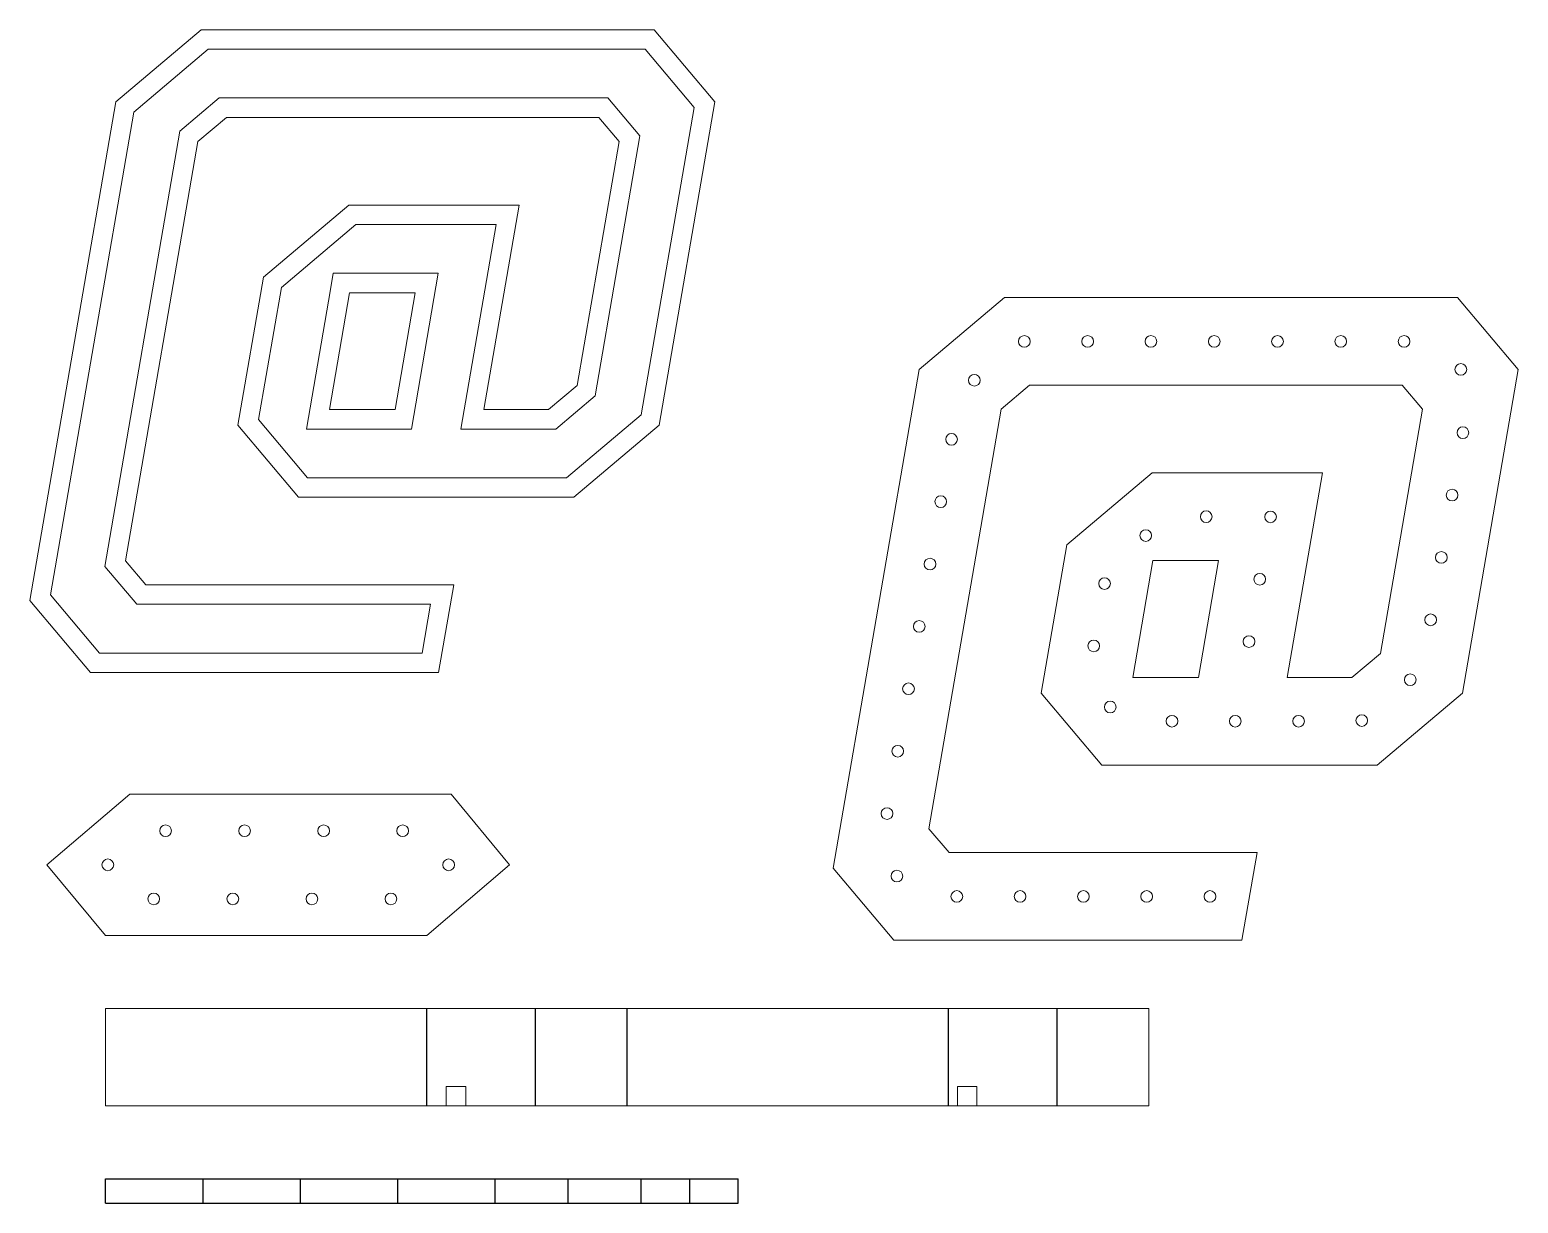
# Model space of a CAD drawing. Header units: millimetres. Extents: x -31 to 580, y -110 to 372.
import ezdxf

# ---------------------------------------------------------------- set-up
doc = ezdxf.new("R2010")
doc.units = ezdxf.units.MM
for name, color, linetype, lineweight, true_color in [('atband', 178, 'Continuous', 0, 0x000000), ('atsign', 178, 'Continuous', 0, 0x000000), ('band', 178, 'Continuous', 0, 0x000000), ('band_folds', 1, 'Continuous', 25, 0xff0000), ('cuts', 178, 'Continuous', 0, 0x000000), ('supports', 178, 'Continuous', 25, 0x000000)]:
    doc.layers.add(name, color=color, linetype=linetype, lineweight=lineweight, true_color=true_color)

msp = doc.modelspace()

# ---------------------------------------------------------------- linework, layer by layer
at = {"layer": 'atband', "flags": 128}
for points in [[(4.25, 342.44), (39.35, 372), (225.48, 372), (250.38, 342.44), (227.47, 209.56), (192.37, 180), (79.31, 180), (54.41, 209.56), (64.9, 270.44), (100, 300), (170, 300), (155.52, 216), (182.05, 216), (193.75, 225.85), (211.04, 326.15), (202.74, 336), (49.68, 336), (37.98, 326.15), (8.27, 153.85), (16.57, 144), (143.1, 144), (136.9, 108), (-6.17, 108), (-31.07, 137.56), (4.25, 342.44)], [(11.64, 338.2), (42.27, 364), (221.75, 364), (241.86, 340.13), (220.08, 213.8), (189.45, 188), (83.03, 188), (62.92, 211.87), (72.29, 266.2), (102.92, 292), (160.5, 292), (146.02, 208), (184.97, 208), (201.13, 221.62), (219.55, 328.45), (206.46, 344), (46.76, 344), (30.59, 330.38), (-0.24, 151.55), (12.85, 136), (133.61, 136), (130.16, 116), (-2.44, 116), (-22.55, 139.87), (11.64, 338.2)], [(92.44, 265.36), (93.59, 272), (136.76, 272), (125.72, 208), (82.55, 208), (92.44, 265.36)], [(100.32, 264), (127.26, 264), (118.99, 216), (92.05, 216), (100.32, 264)]]:
    msp.add_lwpolyline(points, dxfattribs=at)
at = {"layer": 'atsign'}
for p, q in [((369.35, 262), (334.25, 232.44)), ((555.48, 262), (369.35, 262)), ((555.48, 262), (580.38, 232.44)), ((298.93, 27.56), (334.25, 232.44)), ((557.47, 99.56), (580.38, 232.44)), ((379.68, 226), (367.98, 216.15)), ((532.74, 226), (379.68, 226)), ((532.74, 226), (541.04, 216.15)), ((338.27, 43.85), (367.98, 216.15)), ((523.75, 115.85), (541.04, 216.15)), ((430, 190), (394.9, 160.44)), ((500, 190), (430, 190)), ((485.52, 106), (500, 190)), ((384.41, 99.56), (394.9, 160.44)), ((422.05, 106), (430.32, 154)), ((457.26, 154), (430.32, 154)), ((448.99, 106), (457.26, 154)), ((523.75, 115.85), (512.05, 106)), ((422.05, 106), (448.99, 106)), ((485.52, 106), (512.05, 106)), ((384.41, 99.56), (409.31, 70)), ((557.47, 99.56), (522.37, 70)), ((409.31, 70), (522.37, 70)), ((338.27, 43.85), (346.57, 34)), ((346.57, 34), (473.1, 34)), ((466.9, -2), (473.1, 34)), ((298.93, 27.56), (323.83, -2)), ((323.83, -2), (466.9, -2))]:
    msp.add_line(p, q, dxfattribs=at)
for centre in [(377.49, 244), (403.49, 244), (429.49, 244), (455.49, 244), (481.49, 244), (507.49, 244), (533.49, 244), (556.8, 232.49), (356.97, 228.03), (557.64, 206.5), (347.58, 203.79), (343.16, 178.17), (553.22, 180.88), (452.2, 172), (478.62, 171.93), (427.38, 164.26), (338.75, 152.54), (548.81, 155.26), (410.43, 144.54), (474.2, 146.31), (334.33, 126.92), (544.39, 129.63), (469.78, 120.69), (406.01, 118.92), (536.01, 105.02), (329.91, 101.3), (412.78, 93.82), (438.13, 88), (464.13, 88), (490.13, 88), (516.12, 88.27), (325.49, 75.68), (321.08, 50.06), (325.15, 24.38), (349.76, 16), (375.76, 16), (401.76, 16), (427.76, 16), (453.76, 16)]:
    msp.add_circle(centre, 2.4, dxfattribs=at)
at = {"layer": 'band'}
for p, q in [((0, -70), (0, -30)), ((0, -30), (428.66, -30)), ((428.66, -70), (428.66, -30)), ((140, -70), (140, -62)), ((140, -62), (148, -62)), ((148, -62), (148, -70)), ((350, -70), (350, -62)), ((350, -62), (358, -62)), ((358, -62), (358, -70)), ((0, -70), (428.66, -70))]:
    msp.add_line(p, q, dxfattribs=at)
at = {"layer": 'band_folds'}
for p, q in [((132, -70), (132, -30)), ((176.69, -70), (176.69, -30)), ((214.33, -70), (214.33, -30)), ((346.33, -70), (346.33, -30)), ((391.02, -70), (391.02, -30))]:
    msp.add_line(p, q, dxfattribs=at)
at = {"layer": 'cuts'}
for p, q in [((-24, 29), (10, 58)), ((10, 58), (142, 58)), ((142, 58), (166, 29)), ((0, 0), (-24, 29)), ((166, 29), (132, 0)), ((0, 0), (132, 0))]:
    msp.add_line(p, q, dxfattribs=at)
for centre in [(24.71, 43), (57.18, 43), (89.65, 43), (122.12, 43), (1, 29), (141, 29), (19.88, 15), (52.35, 15), (84.82, 15), (117.29, 15)]:
    msp.add_circle(centre, 2.4, dxfattribs=at)
at = {"layer": 'supports'}
for p, q in [((0, -110), (0, -100)), ((0, -100), (260, -100)), ((40, -100), (40, -110)), ((80, -100), (80, -110)), ((120, -100), (120, -110)), ((160, -100), (160, -110)), ((190, -100), (190, -110)), ((220, -100), (220, -110)), ((240, -100), (240, -110)), ((260, -110), (260, -100)), ((0, -110), (260, -110))]:
    msp.add_line(p, q, dxfattribs=at)

doc.saveas('drawing.dxf')
